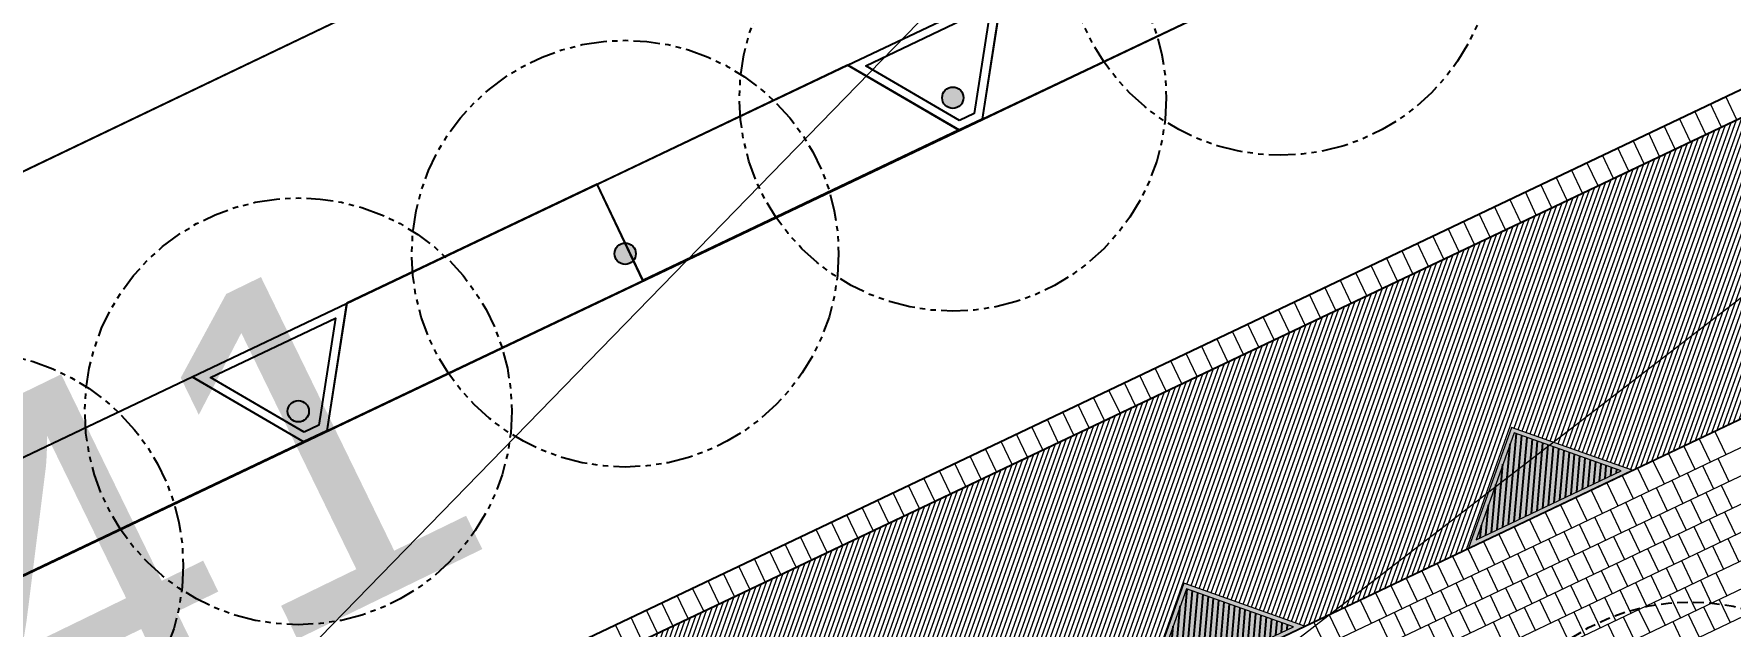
# Model space of a CAD drawing. Header units: metres. Extents: x 678805 to 1359287, y 2747329 to 5497370.
# Drawn here: x 679790.96 to 679830.69, y 2748765.83 to 2748779.7 of the extents above; entities that cross this region are included whole.
import ezdxf
from ezdxf.enums import TextEntityAlignment as Align

# ---------------------------------------------------------------- set-up
doc = ezdxf.new("R2010")
doc.units = ezdxf.units.M
for name, pattern in [('XREF_MON_EIT SUPPORT$0$HIDDEN', [0.375, 0.25, -0.125]), ('XREF_MON_EIT SUPPORT$0$LIM ACERAS$0$PHANTOM2', [1.25, 0.625, -0.125, 0.125, -0.125, 0.125, -0.125]), ('XREF_MON_SFT_TREES$0$HIDDEN', [0.375, 0.25, -0.125])]:
    doc.linetypes.add(name, pattern=pattern)
for name, color, linetype in [('00_XREF_MON_HSC_PAVEMENT', 7, 'Continuous'), ('00_XREF_TWQ_SFT_TREES', 7, 'Continuous'), ('00_XREF_TWQ_URBAN CONTEXT', 7, 'Continuous'), ('XREF_MON_EIT SUPPORT$0$01-TX-NOM Carrers_1-2000', 8, 'Continuous'), ('XREF_MON_EIT SUPPORT$0$02-L-Material Change', 253, 'Continuous'), ('XREF_MON_EIT SUPPORT$0$02-L-Painted line', 254, 'Continuous'), ('XREF_MON_EIT SUPPORT$0$02-L-Parking', 252, 'Continuous'), ('XREF_MON_EIT SUPPORT$0$L-Límite Acera', 9, 'Continuous'), ('XREF_MON_EIT SUPPORT$0$L-Límite Parcela', 5, 'Continuous'), ('XREF_MON_EIT SUPPORT$0$SL_TREE_CANOPY_', 254, 'XREF_MON_EIT SUPPORT$0$HIDDEN'), ('XREF_MON_EIT SUPPORT$0$SL_TREE_TRUNK_', 254, 'Continuous'), ('XREF_MON_EIT SUPPORT$0$SL_Trees_out_of_scope_', 254, 'Continuous'), ('XREF_MON_GENERAL_LAYOUT$0$02-L-Plan Change', 8, 'Continuous'), ('XREF_MON_HSC_PAVEMENT$0$03-TR-Tree Pit_Green', 74, 'Continuous'), ('XREF_MON_SFT_TREES$0$SL_TREE_CANOPY', 251, 'XREF_MON_SFT_TREES$0$HIDDEN'), ('XREF_MON_SFT_TREES$0$SL_TREE_TRUNK', 251, 'Continuous'), ('XREF_MON_URBAN CONTEXT$0$Parcel', 7, 'Continuous'), ('XREF_MON_URBAN CONTEXT$0$XREF_MON_EIT SUPPORT', 7, 'Continuous')]:
    doc.layers.add(name, color=color, linetype=linetype)
for name, color, linetype, true_color in [('02-L-Waterfeatures 01', 7, 'Continuous', 0x4da6ff), ('XREF_MON_HSC_PAVEMENT$0$03-TR-Tree Pit_White', 7, 'Continuous', 0xfcfcfc), ('XREF_MON_SFT_TREES$0$SL_TREE_ZIZIPHUS_SPINA', 7, 'Continuous', 0xc6d408)]:
    doc.layers.add(name, color=color, linetype=linetype, true_color=true_color)
for name, color, linetype, lineweight in [('XREF_MON_GENERAL_LAYOUT$0$02-L-Level Curves 0.25-0.75m', 33, 'Continuous', 5), ('XREF_MON_GENERAL_LAYOUT$0$02-L-Level Curves 0.50m', 33, 'Continuous', 5), ('XREF_MON_GENERAL_LAYOUT$0$02-L-Material Change', 251, 'Continuous', 5), ('XREF_MON_GENERAL_LAYOUT$0$04-BK-Tree Pit', 6, 'Continuous', 5), ('XREF_MON_HSC_PAVEMENT$0$02-L-B-Flat Bar', 251, 'Continuous', 5), ('XREF_MON_HSC_PAVEMENT$0$04-BK-Tree Pit', 6, 'Continuous', 5)]:
    doc.layers.add(name, color=color, linetype=linetype, lineweight=lineweight)
for name, color, linetype, lineweight, true_color in [('XREF_MON_HSC_PAVEMENT$0$02-L-Joints-Paviment_07_Precast Concrete Blocks 60X40', 7, 'Continuous', 5, 0x999999), ('XREF_MON_HSC_PAVEMENT$0$03-TR-Pavement_07_Precast Concrete Blocks 20X10', 7, 'Continuous', 5, 0x999999), ('XREF_MON_HSC_PAVEMENT$0$03-TR-Pavement_07_Precast Concrete Blocks 60X40', 7, 'Continuous', 5, 0x999999)]:
    doc.layers.add(name, color=color, linetype=linetype, lineweight=lineweight, true_color=true_color)
doc.layers.get('XREF_MON_SFT_TREES$0$SL_TREE_ZIZIPHUS_SPINA').off()
doc.styles.add('XREF_MON_EIT SUPPORT$0$Standard', font='arial.ttf')
doc.styles.add('XREF_MON_GENERAL_LAYOUT$0$Standard', font='arial.ttf')

# ---------------------------------------------------------------- blocks, each defined once
blk = doc.blocks.new('XREF_MON_EIT SUPPORT$0$parking cada 2')
at = {"layer": 'XREF_MON_EIT SUPPORT$0$02-L-Parking', "color": 254}
for points in [[(679765.512, 2748757.786), (679768.129, 2748756.263), (679760.717, 2748752.736), (679759.647, 2748754.996), (679765.512, 2748757.786)], [(679753.781, 2748752.205), (679753.313, 2748749.213), (679760.725, 2748752.74), (679759.647, 2748754.996), (679753.781, 2748752.205)]]:
    blk.add_lwpolyline(points, dxfattribs=at)
blk = doc.blocks.new('XREF_MON_EIT SUPPORT$0$ALCORQUE 1')
at = {"layer": 'XREF_MON_EIT SUPPORT$0$02-L-Material Change', "color": 254, "ltscale": 7}
for points in [[(653000.384, 2717156.982), (652998.87, 2717159.598), (653002.859, 2717159.308), (653000.983, 2717156.938)], [(653000.504, 2717157.173), (652999.232, 2717159.371), (653002.468, 2717159.136), (653000.891, 2717157.145)]]:
    blk.add_lwpolyline(points, close=True, dxfattribs=at)
blk = doc.blocks.new('XREF_MON_EIT SUPPORT$0$trees_outofboundaries')
at = {"layer": 'XREF_MON_EIT SUPPORT$0$SL_TREE_TRUNK_'}
h = blk.add_hatch(color=256, dxfattribs=at)
h.dxf.hatch_style = 1
edge = h.paths.add_edge_path()
edge.add_arc((0, 0), 0.25, 0, 360)
at = {"layer": 'XREF_MON_EIT SUPPORT$0$SL_TREE_CANOPY_', "linetype": 'XREF_MON_EIT SUPPORT$0$LIM ACERAS$0$PHANTOM2'}
blk.add_circle((0, 0), 5, dxfattribs=at)
at = {"layer": 'XREF_MON_EIT SUPPORT$0$SL_TREE_TRUNK_'}
blk.add_circle((0, 0), 0.25, dxfattribs=at)
blk = doc.blocks.new('XREF_MON_EIT SUPPORT')
at = {"layer": 'XREF_MON_EIT SUPPORT$0$L-Límite Acera', "color": 254}
for p, q in [((679798.281, 2748773.39), (679810.021, 2748778.973)), ((679782.931, 2748766.085), (679794.67, 2748771.67))]:
    blk.add_line(p, q, dxfattribs=at)
at = {"layer": 'XREF_MON_EIT SUPPORT$0$L-Límite Acera'}
blk.add_lwpolyline([(679733.617, 2748750.361, 0.399635), (679746.717, 2748746.074), (679972.841, 2748853.679)], format="xyb", dxfattribs=at)
at = {"layer": 'XREF_MON_EIT SUPPORT$0$L-Límite Parcela'}
blk.add_lwpolyline([(680036.391, 2748894.173), (679742.384, 2748753.333)], dxfattribs=at)
at = {"layer": 'XREF_MON_EIT SUPPORT$0$02-L-Material Change', "color": 254, "rotation": 29.61659386372204}
for p in [(1454927.318, 63903.375), (1454911.967, 63896.071)]:
    blk.add_blockref('XREF_MON_EIT SUPPORT$0$ALCORQUE 1', p, dxfattribs=at)
at = {"layer": 'XREF_MON_EIT SUPPORT$0$02-L-Painted line'}
for p in [(59.86, 28.492), (44.508, 21.189), (29.158, 13.884)]:
    blk.add_blockref('XREF_MON_EIT SUPPORT$0$parking cada 2', p, dxfattribs=at)
at = {"layer": 'XREF_MON_EIT SUPPORT$0$SL_Trees_out_of_scope_'}
for p in [(679820.162, 2748781.859), (679812.487, 2748778.207), (679804.812, 2748774.554), (679797.156, 2748770.861), (679789.461, 2748767.25)]:
    blk.add_blockref('XREF_MON_EIT SUPPORT$0$trees_outofboundaries', p, dxfattribs=at)
at = {"layer": 'XREF_MON_EIT SUPPORT$0$01-TX-NOM Carrers_1-2000', "ltscale": 0.3, "style": 'XREF_MON_EIT SUPPORT$0$Standard'}
blk.add_text('No. 441', height=8, rotation=25.955, dxfattribs=at).set_placement((679766.765, 2748750.742))
blk = doc.blocks.new('XREF_MON_URBAN CONTEXT')
at = {"layer": 'XREF_MON_URBAN CONTEXT$0$Parcel'}
blk.add_lwpolyline([(679799.201, 2748780.55), (679781.164, 2748771.91), (679769.067, 2748797.162), (679787.105, 2748805.802), (679799.201, 2748780.55)], close=True, dxfattribs=at)
at = {"layer": 'XREF_MON_URBAN CONTEXT$0$XREF_MON_EIT SUPPORT'}
blk.add_blockref('XREF_MON_EIT SUPPORT', (0, 0), dxfattribs=at)
blk = doc.blocks.new('XREF_MON_SFT_TREES$0$Ziziphus_spina_christi')
h = blk.add_hatch()
h.set_pattern_fill('ANSI31', color=256, scale=0.1)
edge = h.paths.add_edge_path()
edge.add_arc((0, 0), 5, 0, 360)
at = {"layer": 'XREF_MON_SFT_TREES$0$SL_TREE_TRUNK'}
h = blk.add_hatch(color=256, dxfattribs=at)
h.dxf.hatch_style = 1
edge = h.paths.add_edge_path()
edge.add_arc((0, 0), 0.25, 0, 360)
at = {"layer": 'XREF_MON_SFT_TREES$0$SL_TREE_CANOPY', "linetype": 'XREF_MON_SFT_TREES$0$HIDDEN'}
blk.add_circle((0, 0), 5, dxfattribs=at)
at = {"layer": 'XREF_MON_SFT_TREES$0$SL_TREE_TRUNK'}
blk.add_circle((0, 0), 0.25, dxfattribs=at)
blk = doc.blocks.new('XREF_MON_SFT_TREES')
at = {"layer": 'XREF_MON_SFT_TREES$0$SL_TREE_ZIZIPHUS_SPINA', "rotation": 25.44812939262281}
blk.add_blockref('XREF_MON_SFT_TREES$0$Ziziphus_spina_christi', (679829.758, 2748761.395), dxfattribs=at)
blk = doc.blocks.new('XREF_MON_HSC_PAVEMENT$0$Alcorque Parking 8m2')
at = {"layer": 'XREF_MON_HSC_PAVEMENT$0$03-TR-Tree Pit_Green', "ltscale": 0.3}
h = blk.add_hatch(dxfattribs=at)
h.set_pattern_fill('ANSI31', color=256, scale=0.04, angle=40)
h.set_pattern_definition([(85, (-679726.04474, -2748720.75428), (-0.1265167266577, 0.011068779329), [])])
h.paths.add_polyline_path([(-1.079, -0.384), (2.316, 1.231), (-0.189, 2.121)])
at = {"layer": 'XREF_MON_HSC_PAVEMENT$0$03-TR-Tree Pit_White'}
h = blk.add_hatch(color=256, dxfattribs=at)
h.dxf.hatch_style = 1
h.paths.add_polyline_path([(-1.254, -0.578), (2.577, 1.245), (-0.25, 2.249)])
blk = doc.blocks.new('XREF_MON_HSC_PAVEMENT')
at = {"layer": 'XREF_MON_HSC_PAVEMENT$0$03-TR-Pavement_07_Precast Concrete Blocks 20X10'}
h = blk.add_hatch(dxfattribs=at)
h.set_pattern_fill('ANSI31', color=256, scale=0.0315, angle=25.5)
h.set_pattern_definition([(70.5, (0, 0), (-0.094275932128, 0.033384858509), [])])
edge = h.paths.add_edge_path()
edge.add_line((679754.639, 2748741.428), (679756.438, 2748737.648))
edge.add_line((679756.438, 2748737.648), (679759.31, 2748736.613))
edge.add_line((679759.31, 2748736.613), (679763.155, 2748738.443))
edge.add_line((679763.155, 2748738.443), (679764.159, 2748741.27))
edge.add_line((679764.159, 2748741.27), (679766.986, 2748740.266))
edge.add_line((679766.986, 2748740.266), (679770.831, 2748742.096))
edge.add_line((679770.831, 2748742.096), (679771.835, 2748744.923))
edge.add_line((679771.835, 2748744.923), (679774.662, 2748743.919))
edge.add_line((679774.662, 2748743.919), (679778.507, 2748745.748))
edge.add_line((679778.507, 2748745.748), (679779.511, 2748748.576))
edge.add_line((679779.511, 2748748.576), (679782.338, 2748747.571))
edge.add_line((679782.338, 2748747.571), (679786.176, 2748749.398))
edge.add_line((679786.176, 2748749.398), (679787.186, 2748752.228))
edge.add_line((679787.186, 2748752.228), (679790.014, 2748751.224))
edge.add_line((679790.014, 2748751.224), (679793.857, 2748753.054))
edge.add_line((679793.857, 2748753.054), (679794.828, 2748755.786))
edge.add_line((679794.828, 2748755.786), (679794.862, 2748755.88))
edge.add_line((679794.862, 2748755.88), (679797.688, 2748754.876))
edge.add_line((679797.688, 2748754.876), (679801.533, 2748756.706))
edge.add_line((679801.533, 2748756.706), (679802.537, 2748759.533))
edge.add_line((679802.537, 2748759.533), (679805.364, 2748758.529))
edge.add_line((679805.364, 2748758.529), (679809.208, 2748760.358))
edge.add_line((679809.208, 2748760.358), (679810.212, 2748763.185))
edge.add_line((679810.212, 2748763.185), (679813.04, 2748762.181))
edge.add_line((679813.04, 2748762.181), (679816.883, 2748764.01))
edge.add_line((679816.883, 2748764.01), (679817.885, 2748766.836))
edge.add_line((679817.885, 2748766.836), (679820.714, 2748765.833))
edge.add_line((679820.714, 2748765.833), (679824.559, 2748767.663))
edge.add_line((679824.559, 2748767.663), (679825.563, 2748770.49))
edge.add_line((679825.563, 2748770.49), (679828.39, 2748769.486))
edge.add_line((679828.39, 2748769.486), (679832.234, 2748771.315))
edge.add_line((679832.234, 2748771.315), (679833.238, 2748774.142))
edge.add_line((679833.238, 2748774.142), (679836.062, 2748773.137))
edge.add_line((679836.062, 2748773.137), (679839.907, 2748774.967))
edge.add_line((679839.907, 2748774.967), (679840.952, 2748777.865))
edge.add_line((679840.952, 2748777.865), (679839.153, 2748781.645))
edge.add_line((679839.153, 2748781.645), (679754.643, 2748741.429))
at = {"layer": 'XREF_MON_HSC_PAVEMENT$0$02-L-B-Flat Bar'}
blk.add_lwpolyline([(679759.323, 2748736.609), (679839.921, 2748774.962)], dxfattribs=at)
at = {"layer": 'XREF_MON_HSC_PAVEMENT$0$02-L-Joints-Paviment_07_Precast Concrete Blocks 60X40'}
blk.add_line((679754.639, 2748741.428), (679839.153, 2748781.645), dxfattribs=at)
for points in [[(679830.85, 2748777.694), (679830.593, 2748778.234)], [(679830.128, 2748777.35), (679829.871, 2748777.891)], [(679830.489, 2748777.522), (679830.232, 2748778.063)], [(679829.406, 2748777.006), (679829.148, 2748777.547)], [(679829.767, 2748777.178), (679829.51, 2748777.719)], [(679828.683, 2748776.662), (679828.426, 2748777.203)], [(679829.044, 2748776.834), (679828.787, 2748777.375)], [(679827.6, 2748776.147), (679827.342, 2748776.688)], [(679827.961, 2748776.319), (679827.704, 2748776.859)], [(679828.322, 2748776.491), (679828.065, 2748777.031)], [(679826.877, 2748775.803), (679826.62, 2748776.344)], [(679827.239, 2748775.975), (679826.981, 2748776.516)], [(679826.155, 2748775.459), (679825.898, 2748776)], [(679826.516, 2748775.631), (679826.259, 2748776.172)], [(679825.071, 2748774.944), (679824.814, 2748775.484)], [(679825.433, 2748775.116), (679825.175, 2748775.656)], [(679825.794, 2748775.287), (679825.536, 2748775.828)], [(679824.349, 2748774.6), (679824.092, 2748775.141)], [(679824.71, 2748774.772), (679824.453, 2748775.313)], [(679823.627, 2748774.256), (679823.369, 2748774.797)], [(679823.988, 2748774.428), (679823.73, 2748774.969)], [(679822.543, 2748773.741), (679822.286, 2748774.281)], [(679822.904, 2748773.912), (679822.647, 2748774.453)], [(679823.265, 2748774.084), (679823.008, 2748774.625)], [(679821.821, 2748773.397), (679821.563, 2748773.938)], [(679822.182, 2748773.569), (679821.925, 2748774.109)], [(679821.098, 2748773.053), (679820.841, 2748773.594)], [(679821.459, 2748773.225), (679821.202, 2748773.766)], [(679820.015, 2748772.537), (679819.757, 2748773.078)], [(679820.376, 2748772.709), (679820.119, 2748773.25)], [(679820.737, 2748772.881), (679820.48, 2748773.422)], [(679819.292, 2748772.194), (679819.035, 2748772.734)], [(679819.654, 2748772.366), (679819.396, 2748772.906)], [(679818.57, 2748771.85), (679818.313, 2748772.391)], [(679818.931, 2748772.022), (679818.674, 2748772.563)], [(679817.486, 2748771.334), (679817.229, 2748771.875)], [(679817.848, 2748771.506), (679817.59, 2748772.047)], [(679818.209, 2748771.678), (679817.951, 2748772.219)], [(679816.764, 2748770.991), (679816.507, 2748771.531)], [(679817.125, 2748771.162), (679816.868, 2748771.703)], [(679816.042, 2748770.647), (679815.784, 2748771.188)], [(679816.403, 2748770.819), (679816.145, 2748771.359)], [(679815.319, 2748770.303), (679815.062, 2748770.844)], [(679815.68, 2748770.475), (679815.423, 2748771.016)], [(679814.236, 2748769.787), (679813.978, 2748770.328)], [(679814.597, 2748769.959), (679814.34, 2748770.5)], [(679814.958, 2748770.131), (679814.701, 2748770.672)], [(679830.333, 2748770.389), (679830.591, 2748769.847)], [(679813.513, 2748769.444), (679813.256, 2748769.984)], [(679813.874, 2748769.616), (679813.617, 2748770.156)], [(679829.611, 2748770.045), (679829.868, 2748769.503)], [(679829.972, 2748770.217), (679830.23, 2748769.675)], [(679812.791, 2748769.1), (679812.534, 2748769.641)], [(679813.152, 2748769.272), (679812.895, 2748769.812)], [(679828.527, 2748769.529), (679828.785, 2748768.987)], [(679828.888, 2748769.701), (679829.146, 2748769.159)], [(679829.249, 2748769.873), (679829.507, 2748769.331)], [(679830.049, 2748769.589), (679830.307, 2748769.047)], [(679830.41, 2748769.761), (679830.668, 2748769.219)], [(679811.707, 2748768.584), (679811.45, 2748769.125)], [(679812.069, 2748768.756), (679811.811, 2748769.297)], [(679812.43, 2748768.928), (679812.172, 2748769.469)], [(679827.805, 2748769.185), (679828.062, 2748768.644)], [(679828.166, 2748769.357), (679828.424, 2748768.816)], [(679829.327, 2748769.245), (679829.584, 2748768.703)], [(679829.688, 2748769.417), (679829.946, 2748768.875)], [(679830.487, 2748769.133), (679830.745, 2748768.591)], [(679810.985, 2748768.24), (679810.728, 2748768.781)], [(679811.346, 2748768.412), (679811.089, 2748768.953)], [(679827.082, 2748768.842), (679827.34, 2748768.3)], [(679827.443, 2748769.014), (679827.701, 2748768.472)], [(679828.243, 2748768.73), (679828.501, 2748768.188)], [(679828.604, 2748768.902), (679828.862, 2748768.36)], [(679828.965, 2748769.073), (679829.223, 2748768.532)], [(679829.765, 2748768.789), (679830.023, 2748768.248)], [(679830.126, 2748768.961), (679830.384, 2748768.42)], [(679810.263, 2748767.897), (679810.005, 2748768.437)], [(679810.624, 2748768.069), (679810.366, 2748768.609)], [(679825.999, 2748768.326), (679826.256, 2748767.784)], [(679826.36, 2748768.498), (679826.618, 2748767.956)], [(679826.721, 2748768.67), (679826.979, 2748768.128)], [(679827.521, 2748768.386), (679827.778, 2748767.844)], [(679827.882, 2748768.558), (679828.14, 2748768.016)], [(679829.043, 2748768.446), (679829.3, 2748767.904)], [(679829.404, 2748768.618), (679829.662, 2748768.076)], [(679830.203, 2748768.334), (679830.461, 2748767.792)], [(679830.565, 2748768.505), (679830.822, 2748767.964)], [(679809.179, 2748767.381), (679808.922, 2748767.922)], [(679809.54, 2748767.553), (679809.283, 2748768.094)], [(679809.901, 2748767.725), (679809.644, 2748768.266)], [(679825.276, 2748767.982), (679825.534, 2748767.441)], [(679825.637, 2748768.154), (679825.895, 2748767.612)], [(679826.798, 2748768.042), (679827.056, 2748767.5)], [(679827.159, 2748768.214), (679827.417, 2748767.672)], [(679827.959, 2748767.93), (679828.217, 2748767.388)], [(679828.32, 2748768.102), (679828.578, 2748767.56)], [(679828.681, 2748768.274), (679828.939, 2748767.732)], [(679829.481, 2748767.99), (679829.739, 2748767.448)], [(679829.842, 2748768.162), (679830.1, 2748767.62)], [(679808.457, 2748767.037), (679808.199, 2748767.578)], [(679808.818, 2748767.209), (679808.56, 2748767.75)], [(679824.554, 2748767.639), (679824.812, 2748767.097)], [(679824.915, 2748767.81), (679825.173, 2748767.269)], [(679825.715, 2748767.526), (679825.972, 2748766.985)], [(679826.076, 2748767.698), (679826.334, 2748767.157)], [(679826.437, 2748767.87), (679826.695, 2748767.328)], [(679827.237, 2748767.586), (679827.494, 2748767.044)], [(679827.598, 2748767.758), (679827.856, 2748767.216)], [(679828.759, 2748767.646), (679829.016, 2748767.104)], [(679829.12, 2748767.818), (679829.378, 2748767.276)], [(679829.919, 2748767.534), (679830.177, 2748766.992)], [(679830.281, 2748767.706), (679830.538, 2748767.164)], [(679830.642, 2748767.878), (679830.9, 2748767.336)], [(679807.734, 2748766.694), (679807.477, 2748767.234)], [(679808.095, 2748766.865), (679807.838, 2748767.406)], [(679823.47, 2748767.123), (679823.728, 2748766.581)], [(679823.832, 2748767.295), (679824.089, 2748766.753)], [(679824.193, 2748767.467), (679824.451, 2748766.925)], [(679824.992, 2748767.183), (679825.25, 2748766.641)], [(679825.353, 2748767.355), (679825.611, 2748766.813)], [(679826.514, 2748767.243), (679826.772, 2748766.701)], [(679826.875, 2748767.414), (679827.133, 2748766.873)], [(679827.675, 2748767.13), (679827.933, 2748766.589)], [(679828.036, 2748767.302), (679828.294, 2748766.761)], [(679828.397, 2748767.474), (679828.655, 2748766.932)], [(679829.197, 2748767.19), (679829.455, 2748766.648)], [(679829.558, 2748767.362), (679829.816, 2748766.82)], [(679806.651, 2748766.178), (679806.393, 2748766.719)], [(679807.012, 2748766.35), (679806.755, 2748766.891)], [(679807.373, 2748766.522), (679807.116, 2748767.062)], [(679822.748, 2748766.779), (679823.006, 2748766.237)], [(679823.109, 2748766.951), (679823.367, 2748766.409)], [(679824.27, 2748766.839), (679824.528, 2748766.297)], [(679824.631, 2748767.011), (679824.889, 2748766.469)], [(679825.431, 2748766.727), (679825.689, 2748766.185)], [(679825.792, 2748766.899), (679826.05, 2748766.357)], [(679826.153, 2748767.071), (679826.411, 2748766.529)], [(679826.953, 2748766.787), (679827.211, 2748766.245)], [(679827.314, 2748766.959), (679827.572, 2748766.417)], [(679828.475, 2748766.846), (679828.732, 2748766.305)], [(679828.836, 2748767.018), (679829.094, 2748766.477)], [(679829.635, 2748766.734), (679829.893, 2748766.193)], [(679829.997, 2748766.906), (679830.254, 2748766.364)], [(679830.358, 2748767.078), (679830.616, 2748766.536)], [(679805.928, 2748765.834), (679805.671, 2748766.375)], [(679806.289, 2748766.006), (679806.032, 2748766.547)], [(679822.026, 2748766.435), (679822.283, 2748765.894)], [(679822.387, 2748766.607), (679822.645, 2748766.066)], [(679823.186, 2748766.323), (679823.444, 2748765.782)], [(679823.548, 2748766.495), (679823.805, 2748765.953)], [(679823.909, 2748766.667), (679824.167, 2748766.125)], [(679824.708, 2748766.383), (679824.966, 2748765.841)], [(679825.07, 2748766.555), (679825.327, 2748766.013)], [(679826.23, 2748766.443), (679826.488, 2748765.901)], [(679826.592, 2748766.615), (679826.849, 2748766.073)], [(679827.391, 2748766.331), (679827.649, 2748765.789)], [(679827.752, 2748766.503), (679828.01, 2748765.961)], [(679828.113, 2748766.675), (679828.371, 2748766.133)], [(679828.913, 2748766.391), (679829.171, 2748765.849)], [(679829.274, 2748766.562), (679829.532, 2748766.021)], [(679830.435, 2748766.45), (679830.693, 2748765.909)], [(679805.206, 2748765.49), (679804.949, 2748766.031)], [(679805.567, 2748765.662), (679805.31, 2748766.203)], [(679820.942, 2748765.92), (679821.2, 2748765.378)], [(679821.303, 2748766.092), (679821.561, 2748765.55)], [(679821.664, 2748766.264), (679821.922, 2748765.722)], [(679822.464, 2748765.98), (679822.722, 2748765.438)], [(679822.825, 2748766.151), (679823.083, 2748765.61)], [(679823.986, 2748766.039), (679824.244, 2748765.498)], [(679824.347, 2748766.211), (679824.605, 2748765.669)], [(679825.147, 2748765.927), (679825.405, 2748765.385)], [(679825.508, 2748766.099), (679825.766, 2748765.557)], [(679825.869, 2748766.271), (679826.127, 2748765.729)], [(679826.669, 2748765.987), (679826.927, 2748765.445)], [(679827.03, 2748766.159), (679827.288, 2748765.617)], [(679828.191, 2748766.047), (679828.449, 2748765.505)], [(679828.552, 2748766.219), (679828.81, 2748765.677)], [(679829.351, 2748765.935), (679829.609, 2748765.393)], [(679829.713, 2748766.107), (679829.971, 2748765.565)], [(679830.074, 2748766.279), (679830.332, 2748765.737)], [(679804.845, 2748765.319), (679804.587, 2748765.859)], [(679823.625, 2748765.867), (679823.883, 2748765.326)], [(679827.83, 2748765.875), (679828.087, 2748765.333)]]:
    blk.add_lwpolyline(points, dxfattribs=at)
at = {"layer": 'XREF_MON_HSC_PAVEMENT$0$03-TR-Pavement_07_Precast Concrete Blocks 60X40'}
for p, q in [((679602.439, 2748661.942), (679961.734, 2748832.918)), ((679602.698, 2748661.401), (679961.992, 2748832.376)), ((679602.956, 2748660.859), (679962.25, 2748831.835)), ((679603.215, 2748660.318), (679962.509, 2748831.293)), ((679603.474, 2748659.776), (679962.768, 2748830.752)), ((679603.732, 2748659.235), (679963.026, 2748830.21)), ((679733.636, 2748720.387), (679963.285, 2748829.669)), ((679733.894, 2748719.845), (679963.543, 2748829.127))]:
    blk.add_line(p, q, dxfattribs=at)
at = {"layer": 'XREF_MON_HSC_PAVEMENT$0$04-BK-Tree Pit'}
for p in [(679825.824, 2748768.236), (679818.148, 2748764.583)]:
    blk.add_blockref('XREF_MON_HSC_PAVEMENT$0$Alcorque Parking 8m2', p, dxfattribs=at)
blk = doc.blocks.new('XREF_MON_GENERAL_LAYOUT$0$Alcorque Parking 8m2')
blk.add_lwpolyline([(2.316, 1.231), (-0.189, 2.121), (-1.079, -0.384)], close=True)
at = {"layer": 'XREF_MON_GENERAL_LAYOUT$0$02-L-Material Change'}
blk.add_lwpolyline([(2.577, 1.245), (-0.25, 2.249), (-1.254, -0.578)], close=True, dxfattribs=at)
blk = doc.blocks.new('XREF_MON_GENERAL_LAYOUT')
at = {"layer": 'XREF_MON_GENERAL_LAYOUT$0$02-L-Level Curves 0.25-0.75m', "ltscale": 0.3}
blk.add_line((679821.875, 2748790.456), (679792.236, 2748759.983), dxfattribs=at)
at = {"layer": 'XREF_MON_GENERAL_LAYOUT$0$02-L-Level Curves 0.50m', "ltscale": 0.3}
blk.add_lwpolyline([(679839.629, 2748782.536), (679845.269, 2748784.555), (679715.53, 2748684.592)], dxfattribs=at)
at = {"layer": 'XREF_MON_GENERAL_LAYOUT$0$02-L-Material Change', "ltscale": 0.3}
blk.add_line((679759.304, 2748736.599), (679839.92, 2748774.962), dxfattribs=at)
at = {"layer": 'XREF_MON_GENERAL_LAYOUT$0$02-L-Plan Change'}
for p, q in [((679754.743, 2748742.141, 0), (679838.534, 2748782.015)), ((679755.001, 2748741.599, 0), (679838.792, 2748781.473, 0))]:
    blk.add_line(p, q, dxfattribs=at)
at = {"layer": 'XREF_MON_GENERAL_LAYOUT$0$04-BK-Tree Pit'}
for p in [(679825.824, 2748768.236), (679818.148, 2748764.583)]:
    blk.add_blockref('XREF_MON_GENERAL_LAYOUT$0$Alcorque Parking 8m2', p, dxfattribs=at)
at = {"style": 'XREF_MON_GENERAL_LAYOUT$0$Standard'}
for tag, rotation, p in [('604,00', 330.2643, (679905.77, 2748776.558)), ('603,00', 330.2643, (679901.861, 2748753.477)), ('600,00', 133.826, (679944.597, 2748745.153)), ('602,00', 330.2643, (679883.319, 2748738.727)), ('601,00', 117.8906, (679920.972, 2748732.87)), ('601,00', 330.2643, (679864.777, 2748723.976)), ('600,00', 40.8833, (679777.405, 2748705.444, 1.17)), ('602,00', 330.2643, (679941.275, 2748705.483)), ('601,00', 40.8833, (679701.798, 2748703.889, 1.17)), ('598,00', 62.091, (679810.267, 2748702.619)), ('600,00', 330.2643, (679877.781, 2748691.131)), ('600,00', 19.5511, (679920.444, 2748685.496)), ('601,00', 330.2643, (679934.813, 2748683.804)), ('599,00', 330.2643, (679854.567, 2748679.061)), ('600,00', 88.3928, (679743.913, 2748675.572)), ('599,00', 20.6086, (679924.26, 2748675.216)), ('601,00', 88.3928, (679728.035, 2748671.318, -2)), ('602,00', 88.3928, (679711.826, 2748665.966, -1)), ('603,00', 88.3928, (679695.615, 2748660.611)), ('599,00', 40.8833, (679788.807, 2748655.829, 1.17)), ('601,00', 40.8833, (679627.612, 2748644.603, 1.17)), ('603,00', 41.7058, (679702.499, 2748628.484, 1.17)), ('600,00', 40.8833, (679645.925, 2748597.926, 1.17)), ('599,00', 34.2277, (679673.574, 2748555.136, 5.34))]:
    blk.add_attdef(tag, text='', height=1, rotation=rotation, dxfattribs=at).set_placement(p, align=Align.MIDDLE)
at = {"ltscale": 0.3, "style": 'XREF_MON_GENERAL_LAYOUT$0$Standard'}
for tag, rotation, p in [('603,50', 330.2643, (679911.501, 2748760.57)), ('602,50', 330.2643, (679892.865, 2748745.846)), ('600,50', 133.826, (679933.048, 2748738.729)), ('601,50', 330.2643, (679873.581, 2748731.671)), ('601,50', 101.2857, (679909.522, 2748726.945)), ('602,50', 330.2643, (679948.625, 2748713.86)), ('600,50', 39.606, (679743.243, 2748706.971)), ('600,50', 330.2643, (679880.266, 2748702.726)), ('600,50', 17.3537, (679917.615, 2748690.554)), ('599,50', 330.2643, (679867.197, 2748684.716)), ('599,50', 18.8944, (679921.71, 2748680.578)), ('599,50', 39.606, (679778.991, 2748677.241)), ('600,50', 88.3928, (679735.925, 2748673.586)), ('601,50', 88.3928, (679719.906, 2748668.581)), ('602,50', 88.3928, (679703.474, 2748663.452)), ('598,50', 330.2643, (679861.765, 2748662.397)), ('601,50', 39.606, (679610.513, 2748662.061)), ('600,00', 41.7058, (679752.308, 2748637.685)), ('601,00', 41.7058, (679736.044, 2748634.538)), ('599,00', 35.0835, (679763.043, 2748634.415, 1.17)), ('602,00', 41.7058, (679720.174, 2748633.096, 1.17)), ('600,00', 35.0835, (679747.063, 2748629.903, 1.17)), ('601,00', 35.0835, (679731.246, 2748625.239, 1.17)), ('600,50', 39.606, (679636.92, 2748621.339)), ('602,00', 35.0835, (679715.4, 2748620.639, 1.17)), ('599,50', 28.7604, (679659.482, 2748574.323))]:
    blk.add_attdef(tag, text='', height=1, rotation=rotation, dxfattribs=at).set_placement(p, align=Align.MIDDLE)

msp = doc.modelspace()

# ---------------------------------------------------------------- block references
at = {"layer": '00_XREF_MON_HSC_PAVEMENT'}
msp.add_blockref('XREF_MON_HSC_PAVEMENT', (0, 0), dxfattribs=at)
at = {"layer": '00_XREF_TWQ_SFT_TREES'}
msp.add_blockref('XREF_MON_SFT_TREES', (0, 0), dxfattribs=at)
at = {"layer": '00_XREF_TWQ_URBAN CONTEXT'}
msp.add_blockref('XREF_MON_URBAN CONTEXT', (0, 0), dxfattribs=at)
at = {"layer": '02-L-Waterfeatures 01', "color": 18, "true_color": 0x000000}
msp.add_blockref('XREF_MON_GENERAL_LAYOUT', (0, 0), dxfattribs=at)

doc.saveas('drawing.dxf')
